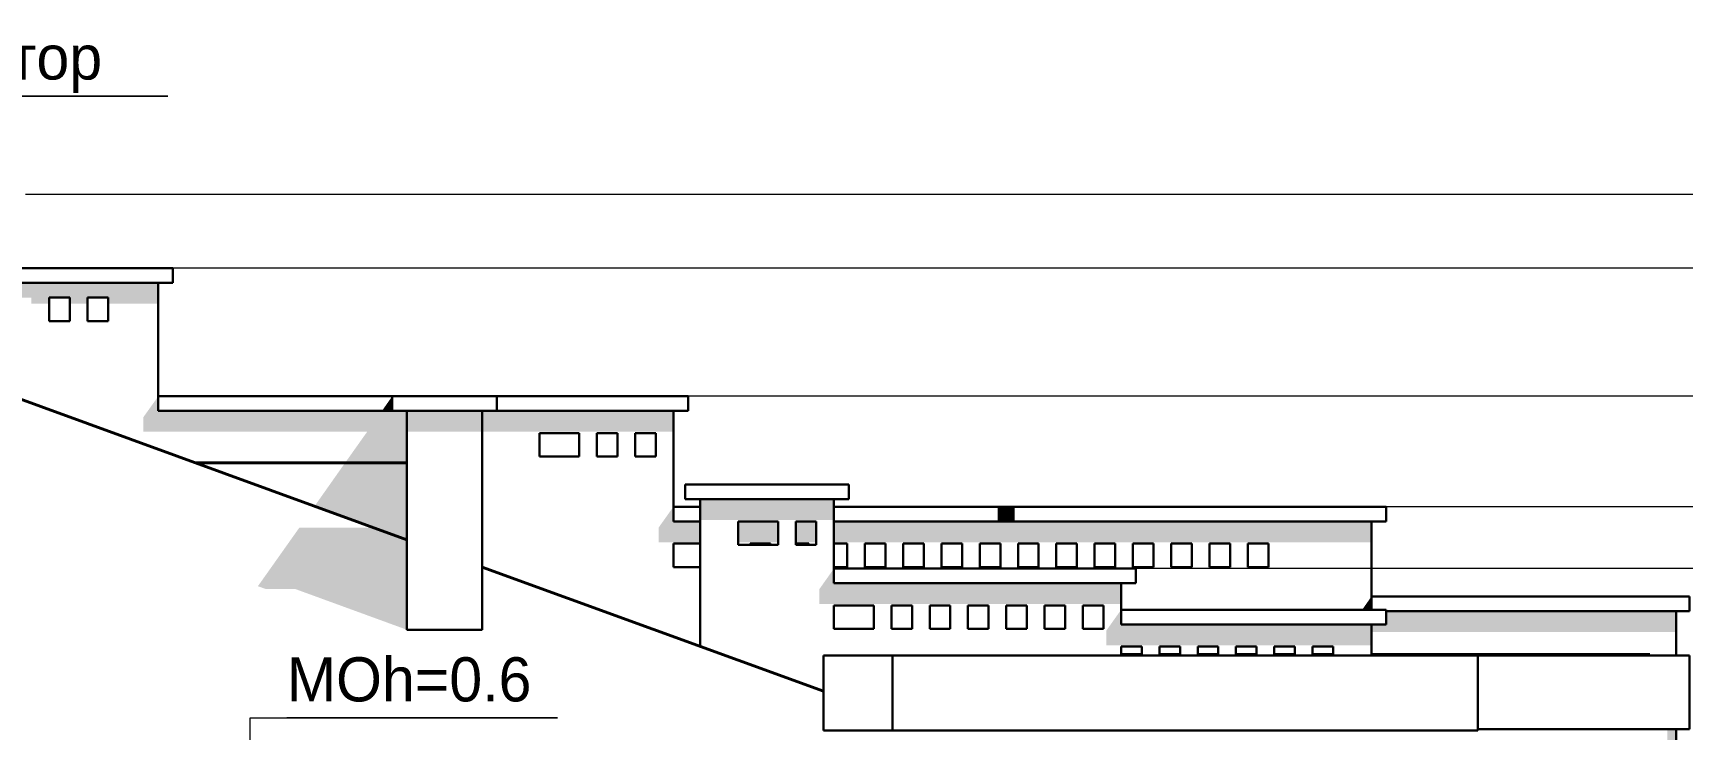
# Model space of a CAD drawing. Extents: x -73780 to 132552, y -11647 to 36957.
# Drawn here: x -53893 to -42688, y 30900 to 35627 of the extents above; entities that cross this region are included whole.
import ezdxf
from ezdxf.enums import TextEntityAlignment as Align

# ---------------------------------------------------------------- set-up
doc = ezdxf.new("R2010")
doc.units = 0
doc.header["$MEASUREMENT"] = 0
for name, color, linetype, lineweight in [('0_Ном_пера__1', 7, 'Continuous', 13), ('0_Ном_пера__120', 7, 'Continuous', 13), ('Двери ArchiCAD_Ном_пера__41', 7, 'Continuous', 30), ('Интерьер- Перегородка_Ном_пера__41', 7, 'Continuous', 30), ('Интерьер- Перегородка_Ном_пера__7', 7, 'Continuous', 5), ('Крыши_Ном_пера__61', 7, 'Continuous', 40), ('Крыши_Ном_пера__7', 7, 'Continuous', 5), ('Окна ArchiCAD_Ном_пера__41', 7, 'Continuous', 30), ('Перекрытия_Ном_пера__41', 7, 'Continuous', 30), ('Перекрытия_Ном_пера__7', 7, 'Continuous', 5), ('Стены наружные_Ном_пера__41', 7, 'Continuous', 30), ('Стены наружные_Ном_пера__7', 7, 'Continuous', 5)]:
    doc.layers.add(name, color=color, linetype=linetype, lineweight=lineweight)
doc.layers.add('0_Ном_пера__98', color=7, linetype='Continuous', lineweight=13, true_color=0x001f3e)
for name, color, linetype in [('Двери ArchiCAD', 7, 'Continuous'), ('Интерьер- Перегородка', 7, 'Continuous'), ('Крыши', 7, 'Continuous'), ('Окна ArchiCAD', 7, 'Continuous'), ('Перекрытия', 7, 'Continuous'), ('Стены наружные', 7, 'Continuous')]:
    doc.layers.add(name, color=color, linetype=linetype)
doc.styles.add('СГЕНЕРИР_СТИЛЬ_3', font='GOTHIC.TTF')

# ---------------------------------------------------------------- blocks, each defined once
blk = doc.blocks.new('Элемент разреза_11', base_point=(-87179, 0))
at = {"layer": 'Перекрытия_Ном_пера__41', "linetype": 'Continuous'}
for p, q in [((-48523, 31400), (-48056, 31400)), ((-48523, 30890), (-48523, 31400)), ((-48056, 31400), (-44081, 31400)), ((-48056, 30890), (-48056, 31400)), ((-44081, 30890), (-44081, 31400)), ((-48523, 30890), (-48056, 30890)), ((-48056, 30890), (-44081, 30890))]:
    blk.add_line(p, q, dxfattribs=at)
blk = doc.blocks.new('Элемент разреза_16', base_point=(-87179, 0))
at = {"layer": 'Перекрытия_Ном_пера__7', "linetype": 'Continuous'}
blk.add_hatch(color=256, dxfattribs=at).paths.add_polyline_path([(-51523, 33060), (-51453, 33060), (-51453, 33160)], flags=0)
at = {"layer": 'Перекрытия_Ном_пера__41', "linetype": 'Continuous'}
for p, q in [((-53042, 33160), (-51453, 33160)), ((-53042, 33060), (-53042, 33160)), ((-53042, 33060), (-51453, 33060))]:
    blk.add_line(p, q, dxfattribs=at)
blk = doc.blocks.new('Элемент разреза_21', base_point=(-87179, 0))
at = {"layer": 'Перекрытия_Ном_пера__41', "linetype": 'Continuous'}
for p, q in [((-54043, 34030), (-52942, 34030)), ((-54043, 33930), (-54043, 34030)), ((-52942, 33930), (-52942, 34030)), ((-54043, 33930), (-52942, 33930))]:
    blk.add_line(p, q, dxfattribs=at)
blk = doc.blocks.new('Элемент разреза_23', base_point=(-87179, 0))
at = {"layer": 'Перекрытия_Ном_пера__41', "linetype": 'Continuous'}
for p, q in [((-50743, 33160), (-49443, 33160)), ((-50743, 33060), (-49443, 33060)), ((-49443, 33060), (-49443, 33160))]:
    blk.add_line(p, q, dxfattribs=at)
blk = doc.blocks.new('Элемент разреза_24', base_point=(-87179, 0))
at = {"layer": 'Перекрытия_Ном_пера__41', "linetype": 'Continuous'}
for p, q in [((-46503, 31710), (-44703, 31710)), ((-46503, 31610), (-46503, 31710)), ((-46503, 31610), (-44703, 31610)), ((-44703, 31610), (-44703, 31710))]:
    blk.add_line(p, q, dxfattribs=at)
blk = doc.blocks.new('Элемент разреза_25', base_point=(-87179, 0))
at = {"layer": 'Перекрытия_Ном_пера__41', "linetype": 'Continuous'}
for p, q in [((-48453, 31990), (-46403, 31990)), ((-48453, 31890), (-48453, 31990)), ((-46403, 31890), (-46403, 31990)), ((-48453, 31890), (-46403, 31890))]:
    blk.add_line(p, q, dxfattribs=at)
blk = doc.blocks.new('Элемент разреза_26', base_point=(-87179, 0))
at = {"layer": 'Перекрытия_Ном_пера__41', "linetype": 'Continuous'}
for p, q in [((-49463, 32560), (-48353, 32560)), ((-49463, 32460), (-49463, 32560)), ((-48353, 32460), (-48353, 32560)), ((-49463, 32460), (-48353, 32460))]:
    blk.add_line(p, q, dxfattribs=at)
blk = doc.blocks.new('Элемент разреза_27', base_point=(-87179, 0))
at = {"layer": 'Перекрытия_Ном_пера__41', "linetype": 'Continuous'}
for p, q in [((-44081, 31400), (-42643, 31400)), ((-42643, 30900), (-42643, 31400)), ((-44081, 30900), (-42643, 30900))]:
    blk.add_line(p, q, dxfattribs=at)
blk = doc.blocks.new('Элемент разреза_53', base_point=(-87179, 0))
at = {"layer": 'Перекрытия_Ном_пера__7', "linetype": 'Continuous'}
blk.add_hatch(color=256, dxfattribs=at).paths.add_polyline_path([(-47333, 32410), (-47333, 32310), (-47233, 32310), (-47233, 32410)], flags=0)
at = {"layer": 'Перекрытия_Ном_пера__41', "linetype": 'Continuous'}
for p, q in [((-49543, 32410), (-49362, 32410)), ((-49543, 32310), (-49543, 32410)), ((-48453, 32410), (-47333, 32410)), ((-47233, 32310), (-47233, 32410)), ((-49543, 32310), (-49362, 32310)), ((-48453, 32310), (-47333, 32310))]:
    blk.add_line(p, q, dxfattribs=at)
blk = doc.blocks.new('Элемент разреза_54', base_point=(-87179, 0))
at = {"layer": 'Перекрытия_Ном_пера__41', "linetype": 'Continuous'}
for p, q in [((-51453, 33160), (-50743, 33160)), ((-51453, 33060), (-51453, 33160)), ((-51453, 33060), (-50743, 33060)), ((-50743, 33060), (-50743, 33160))]:
    blk.add_line(p, q, dxfattribs=at)
blk = doc.blocks.new('Элемент разреза_55', base_point=(-87179, 0))
at = {"layer": 'Перекрытия_Ном_пера__41', "linetype": 'Continuous'}
for p, q in [((-47333, 32410), (-44703, 32410)), ((-47333, 32310), (-47333, 32410)), ((-44703, 32310), (-44703, 32410)), ((-47333, 32310), (-44703, 32310))]:
    blk.add_line(p, q, dxfattribs=at)
blk = doc.blocks.new('Элемент разреза_405', base_point=(-87179, 0))
at = {"layer": 'Перекрытия_Ном_пера__41', "linetype": 'Continuous'}
for p, q in [((-44803, 31800), (-42643, 31800)), ((-44803, 31710), (-44803, 31800)), ((-42643, 31700), (-42643, 31800)), ((-44703, 31700), (-42643, 31700))]:
    blk.add_line(p, q, dxfattribs=at)
blk = doc.blocks.new('Элемент разреза_69', base_point=(-87179, 0))
at = {"layer": 'Крыши_Ном_пера__7', "linetype": 'Continuous'}
blk.add_hatch(color=256, dxfattribs=at).paths.add_polyline_path([(-52365, 31870), (-52309, 31850), (-52109, 31850), (-51353, 31574), (-51353, 31998), (-51353, 32184), (-51360, 32187), (-51359, 32188), (-51574, 32267), (-52084, 32267)], flags=0)
at = {"layer": 'Крыши_Ном_пера__61', "linetype": 'Continuous'}
for p, q in [((-51353, 32186), (-55436, 33672)), ((-48523, 31156), (-50843, 32000))]:
    blk.add_line(p, q, dxfattribs=at)
blk = doc.blocks.new('Элемент разреза_71', base_point=(-87179, 0))
at = {"layer": 'Крыши_Ном_пера__7', "linetype": 'Continuous'}
blk.add_hatch(color=256, dxfattribs=at).paths.add_polyline_path([(-54043, 30762), (-54043, 30688), (-53996, 30754)], flags=0)
at = {"layer": 'Крыши_Ном_пера__61', "linetype": 'Continuous'}
for p, q in [((-57693, 31405), (-57662, 31400)), ((-54043, 30762), (-53543, 30674)), ((-53543, 30440), (-53543, 30674)), ((-54043, 30528), (-53543, 30440))]:
    blk.add_line(p, q, dxfattribs=at)
blk = doc.blocks.new('Элемент разреза_72', base_point=(-87179, 0))
at = {"layer": 'Крыши_Ном_пера__7', "linetype": 'Continuous'}
blk.add_hatch(color=256, dxfattribs=at).paths.add_polyline_path([(-51980, 32414), (-51392, 32200), (-51353, 32186), (-51353, 32709), (-51772, 32709)], flags=0)
at = {"layer": 'Крыши_Ном_пера__61', "linetype": 'Continuous'}
blk.add_line((-51353, 32709), (-52789, 32709), dxfattribs=at)
blk = doc.blocks.new('Элемент разреза_76', base_point=(-87179, 0))
at = {"layer": 'Крыши_Ном_пера__61', "linetype": 'Continuous'}
for p, q in [((-46363, 31405), (-46503, 31405)), ((-46103, 31405), (-46243, 31405)), ((-45843, 31405), (-45983, 31405)), ((-45583, 31405), (-45723, 31405)), ((-45323, 31405), (-45463, 31405)), ((-45063, 31405), (-45203, 31405)), ((-42913, 31405), (-44803, 31405)), ((-42913, 31400), (-42913, 31405))]:
    blk.add_line(p, q, dxfattribs=at)
blk = doc.blocks.new('Элемент разреза_113', base_point=(-87179, 0))
at = {"layer": 'Интерьер- Перегородка_Ном_пера__7', "linetype": 'Continuous'}
blk.add_hatch(color=256, dxfattribs=at).paths.add_polyline_path([(-44803, 31610), (-46503, 31610), (-46503, 31469), (-44803, 31469)], flags=0)
at = {"layer": 'Интерьер- Перегородка_Ном_пера__41', "linetype": 'Continuous'}
blk.add_line((-44803, 31610), (-44803, 31400), dxfattribs=at)
blk = doc.blocks.new('Элемент разреза_114', base_point=(-87179, 0))
at = {"layer": 'Интерьер- Перегородка_Ном_пера__7', "linetype": 'Continuous'}
for points in [[(-46503, 31890), (-48453, 31890), (-48453, 31749), (-46503, 31749)], [(-46503, 31710), (-46603, 31569), (-46603, 31469), (-46503, 31469)]]:
    blk.add_hatch(color=256, dxfattribs=at).paths.add_polyline_path(points, flags=0)
at = {"layer": 'Интерьер- Перегородка_Ном_пера__41', "linetype": 'Continuous'}
for p, q in [((-46503, 31710), (-46503, 31890)), ((-46503, 31400), (-46503, 31460))]:
    blk.add_line(p, q, dxfattribs=at)
blk = doc.blocks.new('Элемент разреза_115', base_point=(-87179, 0))
at = {"layer": 'Интерьер- Перегородка_Ном_пера__7', "linetype": 'Continuous'}
for points in [[(-49362, 32319), (-48453, 32319), (-48453, 32460), (-49362, 32460)], [(-48553, 31849), (-48553, 31749), (-48453, 31749), (-48453, 31990)]]:
    blk.add_hatch(color=256, dxfattribs=at).paths.add_polyline_path(points, flags=0)
at = {"layer": 'Интерьер- Перегородка_Ном_пера__41', "linetype": 'Continuous'}
for p, q in [((-49362, 31461), (-49362, 32460)), ((-48453, 32460), (-48453, 31990)), ((-48453, 31740), (-48453, 31580))]:
    blk.add_line(p, q, dxfattribs=at)
blk = doc.blocks.new('Элемент разреза_129', base_point=(-87179, 0))
at = {"layer": 'Стены наружные_Ном_пера__7', "linetype": 'Continuous'}
for points in [[(-50843, 33060), (-50843, 32919), (-49543, 32919), (-49543, 33060)], [(-49643, 32169), (-49362, 32169), (-49362, 32310), (-49543, 32310), (-49543, 32410), (-49643, 32269)], [(-48833, 32310), (-49103, 32310), (-49103, 32169), (-48833, 32169)], [(-48713, 32310), (-48713, 32169), (-48573, 32169), (-48573, 32310)], [(-44803, 32310), (-48453, 32310), (-48453, 32169), (-44803, 32169)], [(-49362, 31462), (-50843, 32000), (-49362, 31461)], [(-44866, 31710), (-44803, 31710), (-44803, 31800)], [(-44803, 31610), (-44803, 31559), (-42743, 31559), (-42733, 31573), (-42733, 31700), (-44703, 31700), (-44703, 31610)], [(-46503, 31405), (-46363, 31405), (-46363, 31405), (-46503, 31405)], [(-46243, 31405), (-46103, 31405), (-46103, 31405), (-46243, 31405)], [(-45843, 31405), (-45983, 31405), (-45983, 31405), (-45843, 31405)], [(-45723, 31405), (-45583, 31405), (-45583, 31405), (-45723, 31405)], [(-45323, 31405), (-45463, 31405), (-45463, 31405), (-45323, 31405)], [(-45203, 31405), (-45203, 31405), (-45063, 31405), (-45063, 31405)], [(-44803, 31405), (-42913, 31405), (-42913, 31405), (-44803, 31405)], [(-42733, 30900), (-42793, 30900), (-42793, 30688), (-42733, 30773)]]:
    blk.add_hatch(color=256, dxfattribs=at).paths.add_polyline_path(points, flags=0)
at = {"layer": 'Стены наружные_Ном_пера__41', "linetype": 'Continuous'}
for p, q in [((-49543, 33060), (-49543, 32410)), ((-44803, 31800), (-44803, 32310)), ((-42733, 31400), (-42733, 31700)), ((-42733, 27900), (-42733, 30900))]:
    blk.add_line(p, q, dxfattribs=at)
blk = doc.blocks.new('Элемент разреза_130', base_point=(-87179, 0))
at = {"layer": 'Интерьер- Перегородка_Ном_пера__7', "linetype": 'Continuous'}
blk.add_hatch(color=256, dxfattribs=at).paths.add_polyline_path([(-50843, 33060), (-51353, 33060), (-51353, 32919), (-50843, 32919)], flags=0)
at = {"layer": 'Интерьер- Перегородка_Ном_пера__41', "linetype": 'Continuous'}
for p, q in [((-51353, 33060), (-51353, 31574)), ((-50843, 31574), (-50843, 33060)), ((-50843, 31574), (-51353, 31574))]:
    blk.add_line(p, q, dxfattribs=at)
blk = doc.blocks.new('Элемент разреза_192', base_point=(-87179, 0))
at = {"layer": 'Стены наружные_Ном_пера__7', "linetype": 'Continuous'}
for points in [[(-54793, 34289), (-54043, 34289), (-54043, 34430), (-54793, 34430)], [(-54143, 33789), (-54043, 33789), (-54043, 33830), (-53903, 33830), (-53903, 33789), (-53783, 33789), (-53783, 33830), (-53643, 33830), (-53643, 33789), (-53523, 33789), (-53523, 33830), (-53383, 33830), (-53383, 33789), (-53043, 33789), (-53043, 33930), (-54043, 33930), (-54043, 34030), (-54143, 33889)], [(-53043, 33158), (-53142, 33019), (-53142, 32919), (-53043, 32919)]]:
    blk.add_hatch(color=256, dxfattribs=at).paths.add_polyline_path(points, flags=0)
at = {"layer": 'Стены наружные_Ном_пера__41', "linetype": 'Continuous'}
for p, q in [((-54043, 34030), (-54043, 34430)), ((-54793, 33438), (-54793, 34120)), ((-53043, 33060), (-53043, 33930))]:
    blk.add_line(p, q, dxfattribs=at)
blk = doc.blocks.new('Элемент разреза_194', base_point=(-87179, 0))
at = {"layer": 'Стены наружные_Ном_пера__7', "linetype": 'Continuous'}
blk.add_hatch(color=256, dxfattribs=at).paths.add_polyline_path([(-51353, 33060), (-53043, 33060), (-53043, 32919), (-51623, 32919), (-51772, 32709), (-51353, 32709)], flags=0)
at = {"layer": 'Стены наружные_Ном_пера__41', "linetype": 'Continuous'}
blk.add_line((-53042, 33060), (-53043, 33060), dxfattribs=at)
blk = doc.blocks.new('Элемент разреза_338', base_point=(-87179, 0))
at = {"layer": 'Двери ArchiCAD_Ном_пера__41', "linetype": 'Continuous'}
for p, q in [((-53783, 33670), (-53783, 33830)), ((-53783, 33830), (-53643, 33830)), ((-53643, 33830), (-53643, 33670)), ((-53643, 33670), (-53783, 33670))]:
    blk.add_line(p, q, dxfattribs=at)
blk = doc.blocks.new('Элемент разреза_339', base_point=(-87179, 0))
at = {"layer": 'Двери ArchiCAD_Ном_пера__41', "linetype": 'Continuous'}
for p, q in [((-53523, 33670), (-53523, 33830)), ((-53523, 33830), (-53383, 33830)), ((-53383, 33830), (-53383, 33670)), ((-53383, 33670), (-53523, 33670))]:
    blk.add_line(p, q, dxfattribs=at)
blk = doc.blocks.new('Элемент разреза_356', base_point=(-87179, 0))
at = {"layer": 'Двери ArchiCAD_Ном_пера__41', "linetype": 'Continuous'}
for p, q in [((-48713, 32310), (-48713, 32150)), ((-48573, 32310), (-48713, 32310)), ((-48573, 32150), (-48573, 32310)), ((-48713, 32150), (-48573, 32150))]:
    blk.add_line(p, q, dxfattribs=at)
blk = doc.blocks.new('Элемент разреза_357', base_point=(-87179, 0))
at = {"layer": 'Двери ArchiCAD_Ном_пера__41', "linetype": 'Continuous'}
for p, q in [((-49103, 32310), (-49103, 32150)), ((-48833, 32310), (-49103, 32310)), ((-48833, 32150), (-48833, 32310)), ((-49103, 32150), (-48833, 32150))]:
    blk.add_line(p, q, dxfattribs=at)
blk = doc.blocks.new('Элемент разреза_358', base_point=(-87179, 0))
at = {"layer": 'Двери ArchiCAD_Ном_пера__41', "linetype": 'Continuous'}
for p, q in [((-46763, 31580), (-46763, 31740)), ((-46763, 31740), (-46623, 31740)), ((-46623, 31740), (-46623, 31580)), ((-46623, 31580), (-46763, 31580))]:
    blk.add_line(p, q, dxfattribs=at)
blk = doc.blocks.new('Элемент разреза_359', base_point=(-87179, 0))
at = {"layer": 'Двери ArchiCAD_Ном_пера__41', "linetype": 'Continuous'}
for p, q in [((-47283, 31580), (-47283, 31740)), ((-47283, 31740), (-47143, 31740)), ((-47143, 31740), (-47143, 31580)), ((-47143, 31580), (-47283, 31580))]:
    blk.add_line(p, q, dxfattribs=at)
blk = doc.blocks.new('Элемент разреза_360', base_point=(-87179, 0))
at = {"layer": 'Двери ArchiCAD_Ном_пера__41', "linetype": 'Continuous'}
for p, q in [((-47803, 31580), (-47803, 31740)), ((-47803, 31740), (-47663, 31740)), ((-47663, 31740), (-47663, 31580)), ((-47663, 31580), (-47803, 31580))]:
    blk.add_line(p, q, dxfattribs=at)
blk = doc.blocks.new('Элемент разреза_361', base_point=(-87179, 0))
at = {"layer": 'Двери ArchiCAD_Ном_пера__41', "linetype": 'Continuous'}
for p, q in [((-48453, 31740), (-48183, 31740)), ((-48183, 31740), (-48183, 31580)), ((-48183, 31580), (-48453, 31580))]:
    blk.add_line(p, q, dxfattribs=at)
blk = doc.blocks.new('Элемент разреза_362', base_point=(-87179, 0))
at = {"layer": 'Двери ArchiCAD_Ном_пера__41', "linetype": 'Continuous'}
for p, q in [((-47023, 31580), (-47023, 31740)), ((-47023, 31740), (-46883, 31740)), ((-46883, 31740), (-46883, 31580)), ((-46883, 31580), (-47023, 31580))]:
    blk.add_line(p, q, dxfattribs=at)
blk = doc.blocks.new('Элемент разреза_363', base_point=(-87179, 0))
at = {"layer": 'Двери ArchiCAD_Ном_пера__41', "linetype": 'Continuous'}
for p, q in [((-47543, 31580), (-47543, 31740)), ((-47543, 31740), (-47403, 31740)), ((-47403, 31740), (-47403, 31580)), ((-47403, 31580), (-47543, 31580))]:
    blk.add_line(p, q, dxfattribs=at)
blk = doc.blocks.new('Элемент разреза_364', base_point=(-87179, 0))
at = {"layer": 'Двери ArchiCAD_Ном_пера__41', "linetype": 'Continuous'}
for p, q in [((-48063, 31580), (-48063, 31740)), ((-48063, 31740), (-47923, 31740)), ((-47923, 31740), (-47923, 31580)), ((-47923, 31580), (-48063, 31580))]:
    blk.add_line(p, q, dxfattribs=at)
blk = doc.blocks.new('Элемент разреза_365', base_point=(-87179, 0))
at = {"layer": 'Двери ArchiCAD_Ном_пера__41', "linetype": 'Continuous'}
for p, q in [((-45063, 31460), (-45203, 31460)), ((-45203, 31460), (-45203, 31400)), ((-45063, 31400), (-45063, 31460))]:
    blk.add_line(p, q, dxfattribs=at)
blk = doc.blocks.new('Элемент разреза_366', base_point=(-87179, 0))
at = {"layer": 'Двери ArchiCAD_Ном_пера__41', "linetype": 'Continuous'}
for p, q in [((-45323, 31460), (-45463, 31460)), ((-45463, 31460), (-45463, 31400)), ((-45323, 31400), (-45323, 31460))]:
    blk.add_line(p, q, dxfattribs=at)
blk = doc.blocks.new('Элемент разреза_367', base_point=(-87179, 0))
at = {"layer": 'Двери ArchiCAD_Ном_пера__41', "linetype": 'Continuous'}
for p, q in [((-45583, 31460), (-45723, 31460)), ((-45723, 31460), (-45723, 31400)), ((-45583, 31400), (-45583, 31460))]:
    blk.add_line(p, q, dxfattribs=at)
blk = doc.blocks.new('Элемент разреза_368', base_point=(-87179, 0))
at = {"layer": 'Двери ArchiCAD_Ном_пера__41', "linetype": 'Continuous'}
for p, q in [((-45843, 31460), (-45983, 31460)), ((-45983, 31460), (-45983, 31400)), ((-45843, 31400), (-45843, 31460))]:
    blk.add_line(p, q, dxfattribs=at)
blk = doc.blocks.new('Элемент разреза_369', base_point=(-87179, 0))
at = {"layer": 'Двери ArchiCAD_Ном_пера__41', "linetype": 'Continuous'}
for p, q in [((-46103, 31460), (-46243, 31460)), ((-46243, 31460), (-46243, 31400)), ((-46103, 31400), (-46103, 31460))]:
    blk.add_line(p, q, dxfattribs=at)
blk = doc.blocks.new('Элемент разреза_370', base_point=(-87179, 0))
at = {"layer": 'Двери ArchiCAD_Ном_пера__41', "linetype": 'Continuous'}
for p, q in [((-46363, 31460), (-46503, 31460)), ((-46363, 31400), (-46363, 31460))]:
    blk.add_line(p, q, dxfattribs=at)
blk = doc.blocks.new('Элемент разреза_382', base_point=(-87179, 0))
at = {"layer": 'Двери ArchiCAD_Ном_пера__41', "linetype": 'Continuous'}
for p, q in [((-50453, 32750), (-50453, 32910)), ((-50453, 32910), (-50183, 32910)), ((-50183, 32910), (-50183, 32750))]:
    blk.add_line(p, q, dxfattribs=at)
blk = doc.blocks.new('Элемент разреза_381', base_point=(-87179, 0))
at = {"layer": 'Окна ArchiCAD_Ном_пера__41', "linetype": 'Continuous'}
blk.add_line((-50183, 32750), (-50453, 32750), dxfattribs=at)
blk = doc.blocks.new('Элемент разреза_380', base_point=(-87179, 0))
at = {"layer": 'Двери ArchiCAD_Ном_пера__41', "linetype": 'Continuous'}
for p, q in [((-50063, 32750), (-50063, 32910)), ((-50063, 32910), (-49923, 32910)), ((-49923, 32910), (-49923, 32750)), ((-49923, 32750), (-50063, 32750))]:
    blk.add_line(p, q, dxfattribs=at)
blk = doc.blocks.new('Элемент разреза_379', base_point=(-87179, 0))
at = {"layer": 'Двери ArchiCAD_Ном_пера__41', "linetype": 'Continuous'}
for p, q in [((-49803, 32750), (-49803, 32910)), ((-49803, 32910), (-49663, 32910)), ((-49663, 32910), (-49663, 32750)), ((-49663, 32750), (-49803, 32750))]:
    blk.add_line(p, q, dxfattribs=at)
blk = doc.blocks.new('Элемент разреза_378', base_point=(-87179, 0))
at = {"layer": 'Двери ArchiCAD_Ном_пера__41', "linetype": 'Continuous'}
for p, q in [((-49543, 32000), (-49543, 32160)), ((-49543, 32160), (-49362, 32160)), ((-49362, 32000), (-49543, 32000))]:
    blk.add_line(p, q, dxfattribs=at)
blk = doc.blocks.new('Элемент разреза_377', base_point=(-87179, 0))
at = {"layer": 'Двери ArchiCAD_Ном_пера__41', "linetype": 'Continuous'}
for p, q in [((-49023, 32150), (-49023, 32160)), ((-49023, 32160), (-48883, 32160)), ((-48883, 32160), (-48883, 32150))]:
    blk.add_line(p, q, dxfattribs=at)
blk = doc.blocks.new('Элемент разреза_376', base_point=(-87179, 0))
at = {"layer": 'Двери ArchiCAD_Ном_пера__41', "linetype": 'Continuous'}
for p, q in [((-48713, 32160), (-48623, 32160)), ((-48623, 32160), (-48623, 32150))]:
    blk.add_line(p, q, dxfattribs=at)
blk = doc.blocks.new('Элемент разреза_375', base_point=(-87179, 0))
at = {"layer": 'Двери ArchiCAD_Ном_пера__41', "linetype": 'Continuous'}
for p, q in [((-48453, 32160), (-48363, 32160)), ((-48363, 32160), (-48363, 32000)), ((-48363, 32000), (-48453, 32000))]:
    blk.add_line(p, q, dxfattribs=at)
blk = doc.blocks.new('Элемент разреза_374', base_point=(-87179, 0))
at = {"layer": 'Двери ArchiCAD_Ном_пера__41', "linetype": 'Continuous'}
for p, q in [((-48243, 32000), (-48243, 32160)), ((-48243, 32160), (-48103, 32160)), ((-48103, 32160), (-48103, 32000)), ((-48103, 32000), (-48243, 32000))]:
    blk.add_line(p, q, dxfattribs=at)
blk = doc.blocks.new('Элемент разреза_373', base_point=(-87179, 0))
at = {"layer": 'Двери ArchiCAD_Ном_пера__41', "linetype": 'Continuous'}
for p, q in [((-47983, 32000), (-47983, 32160)), ((-47983, 32160), (-47843, 32160)), ((-47843, 32160), (-47843, 32000)), ((-47843, 32000), (-47983, 32000))]:
    blk.add_line(p, q, dxfattribs=at)
blk = doc.blocks.new('Элемент разреза_372', base_point=(-87179, 0))
at = {"layer": 'Двери ArchiCAD_Ном_пера__41', "linetype": 'Continuous'}
for p, q in [((-47723, 32000), (-47723, 32160)), ((-47723, 32160), (-47583, 32160)), ((-47583, 32160), (-47583, 32000)), ((-47583, 32000), (-47723, 32000))]:
    blk.add_line(p, q, dxfattribs=at)
blk = doc.blocks.new('Элемент разреза_1', base_point=(-87179, 0))
at = {"layer": 'Двери ArchiCAD_Ном_пера__41', "linetype": 'Continuous'}
for p, q in [((-47463, 32000), (-47463, 32160)), ((-47463, 32160), (-47323, 32160)), ((-47323, 32160), (-47323, 32000)), ((-47323, 32000), (-47463, 32000))]:
    blk.add_line(p, q, dxfattribs=at)
blk = doc.blocks.new('Элемент разреза_4', base_point=(-87179, 0))
at = {"layer": 'Двери ArchiCAD_Ном_пера__41', "linetype": 'Continuous'}
for p, q in [((-47203, 32000), (-47203, 32160)), ((-47203, 32160), (-47063, 32160)), ((-47063, 32160), (-47063, 32000)), ((-47063, 32000), (-47203, 32000))]:
    blk.add_line(p, q, dxfattribs=at)
blk = doc.blocks.new('Элемент разреза_384', base_point=(-87179, 0))
at = {"layer": 'Двери ArchiCAD_Ном_пера__41', "linetype": 'Continuous'}
for p, q in [((-46943, 32000), (-46943, 32160)), ((-46943, 32160), (-46803, 32160)), ((-46803, 32160), (-46803, 32000)), ((-46803, 32000), (-46943, 32000))]:
    blk.add_line(p, q, dxfattribs=at)
blk = doc.blocks.new('Элемент разреза_312', base_point=(-87179, 0))
at = {"layer": 'Двери ArchiCAD_Ном_пера__41', "linetype": 'Continuous'}
for p, q in [((-46683, 32000), (-46683, 32160)), ((-46683, 32160), (-46543, 32160)), ((-46543, 32160), (-46543, 32000)), ((-46543, 32000), (-46683, 32000))]:
    blk.add_line(p, q, dxfattribs=at)
blk = doc.blocks.new('Элемент разреза_67', base_point=(-87179, 0))
at = {"layer": 'Двери ArchiCAD_Ном_пера__41', "linetype": 'Continuous'}
for p, q in [((-46423, 32000), (-46423, 32160)), ((-46423, 32160), (-46283, 32160)), ((-46283, 32160), (-46283, 32000)), ((-46283, 32000), (-46423, 32000))]:
    blk.add_line(p, q, dxfattribs=at)
blk = doc.blocks.new('Элемент разреза_14', base_point=(-87179, 0))
at = {"layer": 'Двери ArchiCAD_Ном_пера__41', "linetype": 'Continuous'}
for p, q in [((-46163, 32000), (-46163, 32160)), ((-46163, 32160), (-46023, 32160)), ((-46023, 32160), (-46023, 32000)), ((-46023, 32000), (-46163, 32000))]:
    blk.add_line(p, q, dxfattribs=at)
blk = doc.blocks.new('Элемент разреза_2', base_point=(-87179, 0))
at = {"layer": 'Двери ArchiCAD_Ном_пера__41', "linetype": 'Continuous'}
for p, q in [((-45903, 32000), (-45903, 32160)), ((-45903, 32160), (-45763, 32160)), ((-45763, 32160), (-45763, 32000)), ((-45763, 32000), (-45903, 32000))]:
    blk.add_line(p, q, dxfattribs=at)
blk = doc.blocks.new('Элемент разреза_3', base_point=(-87179, 0))
at = {"layer": 'Двери ArchiCAD_Ном_пера__41', "linetype": 'Continuous'}
for p, q in [((-45643, 32000), (-45643, 32160)), ((-45643, 32160), (-45503, 32160)), ((-45503, 32160), (-45503, 32000)), ((-45503, 32000), (-45643, 32000))]:
    blk.add_line(p, q, dxfattribs=at)
blk = doc.blocks.new('Линейный размер_5', base_point=(-39794, 31990))
at = {"layer": '0_Ном_пера__98', "linetype": 'Continuous'}
for p, q in [((-39794, 34530), (-53943, 34530)), ((-39794, 34030), (-52942, 34030)), ((-39794, 33160), (-49443, 33160)), ((-39794, 32410), (-47233, 32410)), ((-39794, 31990), (-46403, 31990))]:
    blk.add_line(p, q, dxfattribs=at)
blk = doc.blocks.new('Выносная надпись_4', base_point=(-52417, 30177))
at = {"layer": '0_Ном_пера__120', "linetype": 'Continuous'}
blk.add_hatch(color=256, dxfattribs=at).paths.add_polyline_path([(-52364, 30177), (-52368, 30197), (-52380, 30214), (-52397, 30225), (-52417, 30229), (-52437, 30225), (-52454, 30214), (-52465, 30197), (-52469, 30177), (-52465, 30157), (-52454, 30140), (-52437, 30128), (-52417, 30124), (-52397, 30128), (-52380, 30140), (-52368, 30157)], flags=0)
for p, q in [((-52417, 30229), (-52417, 30975)), ((-52417, 30975), (-52169, 30975)), ((-52169, 30975), (-50331, 30975)), ((-50331, 30975), (-52169, 30975))]:
    blk.add_line(p, q, dxfattribs=at)
blk.add_circle((-52417, 30177), 52.5, dxfattribs=at)
at = {"layer": '0_Ном_пера__1', "style": 'СГЕНЕРИР_СТИЛЬ_3'}
blk.add_attdef('txt1', text='', height=300, dxfattribs=at).set_placement((-52169, 30997), align=Align.BOTTOM_LEFT)
blk = doc.blocks.new('Выносная надпись_7', base_point=(-55793, 34176))
at = {"layer": '0_Ном_пера__120', "linetype": 'Continuous'}
blk.add_hatch(color=256, dxfattribs=at).paths.add_polyline_path([(-55741, 34176), (-55745, 34196), (-55756, 34213), (-55773, 34225), (-55793, 34229), (-55813, 34225), (-55830, 34213), (-55842, 34196), (-55846, 34176), (-55842, 34156), (-55830, 34139), (-55813, 34128), (-55793, 34124), (-55773, 34128), (-55756, 34139), (-55745, 34156)], flags=0)
for p, q in [((-55793, 34229), (-55793, 35199)), ((-55793, 35199), (-55511, 35199)), ((-55511, 35199), (-52978, 35199)), ((-52978, 35199), (-55511, 35199))]:
    blk.add_line(p, q, dxfattribs=at)
blk.add_circle((-55793, 34176), 52.5, dxfattribs=at)
at = {"layer": '0_Ном_пера__1', "style": 'СГЕНЕРИР_СТИЛЬ_3'}
blk.add_attdef('txt1', text='', height=300, dxfattribs=at).set_placement((-55511, 35221), align=Align.BOTTOM_LEFT)

msp = doc.modelspace()

# ---------------------------------------------------------------- block references
at = {"linetype": 'Continuous'}
ref = msp.add_blockref('Выносная надпись_7', (-55793.2, 34176.1), dxfattribs=at)
ref.add_attrib('txt1', 'Дефлектор', dxfattribs={"layer": '0_Ном_пера__1', "color": 7, "linetype": 'Continuous', "height": 300, "style": 'СГЕНЕРИР_СТИЛЬ_3'}).set_placement((-55510.7, 35221.5), align=Align.BOTTOM_LEFT)
msp.add_blockref('Линейный размер_5', (-39794.1, 31990), dxfattribs=at)
ref = msp.add_blockref('Выносная надпись_4', (-52416.9, 30176.9), dxfattribs=at)
ref.add_attrib('txt1', 'МОh=0.6', dxfattribs={"layer": '0_Ном_пера__1', "color": 7, "linetype": 'Continuous', "height": 300, "style": 'СГЕНЕРИР_СТИЛЬ_3'}).set_placement((-52169.1, 30997.3), align=Align.BOTTOM_LEFT)
at = {"layer": 'Двери ArchiCAD'}
for name in ['Элемент разреза_338', 'Элемент разреза_339', 'Элемент разреза_382', 'Элемент разреза_380', 'Элемент разреза_379', 'Элемент разреза_357', 'Элемент разреза_356', 'Элемент разреза_378', 'Элемент разреза_377', 'Элемент разреза_376', 'Элемент разреза_375', 'Элемент разреза_374', 'Элемент разреза_373', 'Элемент разреза_372', 'Элемент разреза_1', 'Элемент разреза_4', 'Элемент разреза_384', 'Элемент разреза_312', 'Элемент разреза_67', 'Элемент разреза_14', 'Элемент разреза_2', 'Элемент разреза_3', 'Элемент разреза_361', 'Элемент разреза_364', 'Элемент разреза_360', 'Элемент разреза_363', 'Элемент разреза_359', 'Элемент разреза_362', 'Элемент разреза_358', 'Элемент разреза_370', 'Элемент разреза_369', 'Элемент разреза_368', 'Элемент разреза_367', 'Элемент разреза_366', 'Элемент разреза_365']:
    msp.add_blockref(name, (-87179.4, 0), dxfattribs=at)
at = {"layer": 'Интерьер- Перегородка'}
for name in ['Элемент разреза_130', 'Элемент разреза_115', 'Элемент разреза_114', 'Элемент разреза_113']:
    msp.add_blockref(name, (-87179.4, 0), dxfattribs=at)
at = {"layer": 'Крыши'}
for name in ['Элемент разреза_69', 'Элемент разреза_72', 'Элемент разреза_71', 'Элемент разреза_76']:
    msp.add_blockref(name, (-87179.4, 0), dxfattribs=at)
at = {"layer": 'Окна ArchiCAD'}
msp.add_blockref('Элемент разреза_381', (-87179.4, 0), dxfattribs=at)
at = {"layer": 'Перекрытия'}
for name in ['Элемент разреза_21', 'Элемент разреза_16', 'Элемент разреза_54', 'Элемент разреза_23', 'Элемент разреза_26', 'Элемент разреза_53', 'Элемент разреза_55', 'Элемент разреза_25', 'Элемент разреза_405', 'Элемент разреза_24', 'Элемент разреза_11', 'Элемент разреза_27']:
    msp.add_blockref(name, (-87179.4, 0), dxfattribs=at)
at = {"layer": 'Стены наружные'}
for name in ['Элемент разреза_192', 'Элемент разреза_194', 'Элемент разреза_129']:
    msp.add_blockref(name, (-87179.4, 0), dxfattribs=at)

doc.saveas('drawing.dxf')
